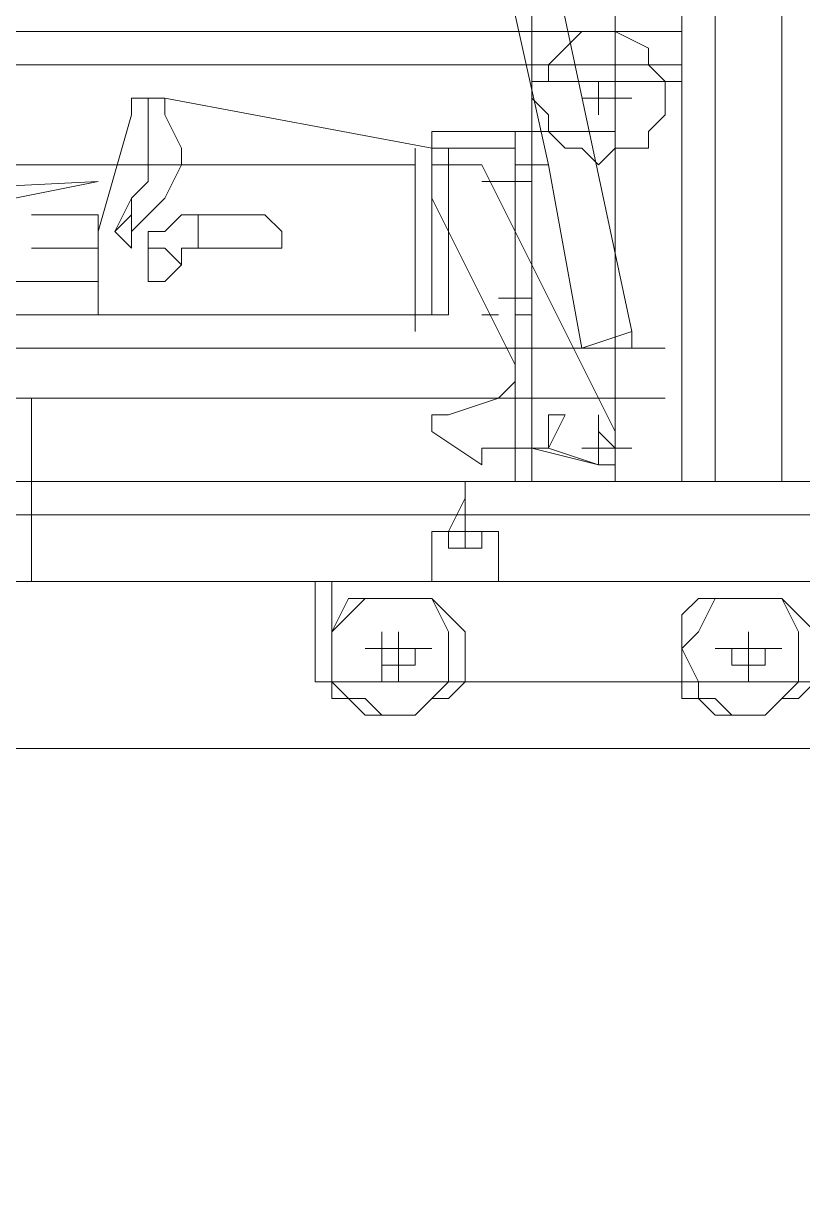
# Model space of a CAD drawing. Header units: millimetres. Extents: x -1.1 to 32, y -0.3 to 34.4.
# Drawn here: x 28.172 to 28.834, y 2.639 to 3.623 of the extents above; entities that cross this region are included whole.
import ezdxf

# ---------------------------------------------------------------- set-up
doc = ezdxf.new("R2010")
doc.units = ezdxf.units.MM
doc.layers.add('PDF_Geometría', color=7, linetype='Continuous')

msp = doc.modelspace()

# ---------------------------------------------------------------- linework, layer by layer
at = {"layer": 'PDF_Geometría', "color": 80, "lineweight": 18, "true_color": 0x49fd1f}
for points in [[(28.75974, 3.23347), (28.75974, 6.95656)], [(28.6748, 3.23347), (28.6748, 6.73006)], [(28.73143, 3.62984), (28.81637, 3.62984), (28.81637, 3.23347), (28.81637, 3.91297), (28.81637, 4.19609), (28.81637, 4.47922), (28.81637, 4.76234), (28.81637, 5.03131), (28.81637, 6.73006), (28.73143, 6.73006)], [(28.60402, 3.62984), (28.60402, 3.23347), (28.60402, 3.57322), (28.60402, 3.55906), (28.61818, 3.5449), (28.61818, 3.53075), (28.63234, 3.51659), (28.64649, 3.51659), (28.66065, 3.50244), (28.6748, 3.51659), (28.70312, 3.51659), (28.70312, 3.53075), (28.71727, 3.5449), (28.71727, 3.55906), (28.71727, 3.57322), (28.73143, 3.57322), (28.73143, 3.23347), (28.73143, 3.85634)], [(28.60402, 3.58737), (27.6414, 3.58737)], [(27.62724, 3.14853), (29.15612, 3.14853), (29.15612, 3.23347), (29.15612, 3.14853), (27.62724, 3.14853), (29.17027, 3.14853), (29.17027, 3.23347), (28.58987, 3.23347), (28.58987, 3.53075)], [(28.6748, 3.53075), (28.58987, 3.53075), (28.58987, 3.34672), (27.6414, 3.34672), (27.6414, 3.33256), (27.6414, 3.29009)], [(28.50493, 3.51659), (28.50493, 3.37503), (27.58477, 3.37503), (27.58477, 3.07775), (27.57062, 3.07775), (27.57062, 3.29009), (27.58477, 3.29009)], [(28.51909, 3.34672), (28.58987, 3.34672), (28.58987, 3.36087), (28.58987, 3.40334), (28.58987, 3.36087), (28.58987, 3.34672), (28.51909, 3.34672), (28.50493, 3.34672)], [(28.50493, 3.37503), (28.50493, 3.36087)], [(28.13687, 3.23347), (28.13687, 3.30425), (28.17933, 3.30425), (28.17933, 3.23347)], [(28.60402, 3.30425), (28.17933, 3.30425)], [(28.61818, 3.29009), (28.63234, 3.29009), (28.61818, 3.29009)], [(28.61818, 3.29009), (28.63234, 3.29009), (28.61818, 3.29009)], [(28.61818, 3.29009), (28.63234, 3.29009), (28.61818, 3.29009)], [(28.61818, 3.29009), (28.63234, 3.29009), (28.61818, 3.29009)], [(28.61818, 3.29009), (28.63234, 3.29009), (28.61818, 3.29009)], [(28.63234, 3.29009), (28.61818, 3.29009), (28.63234, 3.29009)], [(28.61818, 3.29009), (28.63234, 3.29009), (28.61818, 3.29009)], [(28.61818, 3.29009), (28.63234, 3.29009), (28.61818, 3.29009)], [(28.61818, 3.29009), (28.63234, 3.29009), (28.61818, 3.29009)], [(28.61818, 3.29009), (28.63234, 3.29009), (28.61818, 3.29009)], [(28.61818, 3.29009), (28.63234, 3.29009), (28.61818, 3.29009)], [(28.61818, 3.29009), (28.63234, 3.29009), (28.61818, 3.29009)], [(29.09949, 3.14853), (27.62724, 3.14853), (27.62724, 3.23347), (27.62724, 3.14853), (27.62724, 3.06359), (27.75465, 3.06359), (27.75465, 3.14853), (27.75465, 3.06359), (27.62724, 3.06359), (27.62724, 3.14853), (29.15612, 3.14853), (29.15612, 3.23347), (27.62724, 3.23347), (27.62724, 3.14853), (27.62724, 3.06359), (27.75465, 3.06359), (27.75465, 3.14853), (27.75465, 3.06359), (27.62724, 3.06359), (27.62724, 3.23347), (28.58987, 3.23347)], [(29.15612, 3.23347), (27.62724, 3.23347), (29.15612, 3.23347)], [(29.15612, 3.23347), (27.62724, 3.23347)], [(27.62724, 3.23347), (29.15612, 3.23347), (27.62724, 3.23347)], [(27.62724, 3.23347), (29.15612, 3.23347), (27.69802, 3.23347)], [(27.62724, 3.14853), (29.15612, 3.14853), (29.15612, 3.23347), (27.62724, 3.23347)], [(27.62724, 3.14853), (29.14196, 3.14853), (29.15612, 3.14853), (29.15612, 3.23347), (27.62724, 3.23347)], [(27.62724, 3.23347), (29.15612, 3.23347), (29.15612, 3.14853), (27.62724, 3.14853)], [(27.62724, 3.23347), (29.15612, 3.23347), (29.15612, 3.14853), (29.15612, 3.23347), (29.15612, 3.14853), (29.15612, 3.23347), (27.62724, 3.23347)], [(28.5474, 3.21931), (28.5474, 3.191), (28.51909, 3.191), (28.56155, 3.191), (28.56155, 3.17684), (28.5474, 3.17684)], [(28.5474, 3.21931), (28.53324, 3.191)], [(28.5474, 3.21931), (28.5474, 3.21931)], [(28.5474, 3.21931), (28.5474, 3.21931)], [(28.5474, 3.21931), (28.5474, 3.21931)], [(28.5474, 3.191), (28.5474, 3.21931), (28.5474, 3.191)], [(28.5474, 3.21931), (28.5474, 3.21931)], [(28.5474, 3.21931), (28.5474, 3.191)], [(28.5474, 3.21931), (28.5474, 3.191)], [(28.5474, 3.21931), (28.5474, 3.21931)], [(28.5474, 3.191), (28.5474, 3.21931), (28.5474, 3.191)], [(28.5474, 3.21931), (28.5474, 3.21931)], [(28.5474, 3.191), (28.5474, 3.21931), (28.5474, 3.191)], [(28.5474, 3.21931), (28.5474, 3.21931)], [(28.5474, 3.191), (28.5474, 3.21931), (28.5474, 3.191)], [(28.5474, 3.21931), (28.5474, 3.21931)], [(28.5474, 3.191), (28.5474, 3.21931), (28.5474, 3.191)], [(28.5474, 3.21931), (28.5474, 3.21931)], [(28.5474, 3.191), (28.5474, 3.21931), (28.5474, 3.191)], [(28.5474, 3.191), (28.5474, 3.21931), (28.5474, 3.191)], [(28.5474, 3.21931), (28.5474, 3.21931)], [(28.51909, 3.14853), (28.51909, 3.191)], [(28.51909, 3.14853), (28.51909, 3.191)], [(28.53324, 3.191), (28.51909, 3.191), (28.53324, 3.191), (28.5474, 3.191), (28.56155, 3.191), (28.53324, 3.191), (28.53324, 3.17684), (28.5474, 3.17684), (28.56155, 3.17684), (28.56155, 3.191), (28.57571, 3.191), (28.56155, 3.191)], [(28.51909, 3.14853), (28.51909, 3.191)], [(28.51909, 3.191), (28.57571, 3.191)], [(28.51909, 3.14853), (28.51909, 3.191)], [(28.53324, 3.191), (28.51909, 3.191), (28.53324, 3.191), (28.5474, 3.191), (28.56155, 3.191), (28.53324, 3.191), (28.53324, 3.17684), (28.5474, 3.17684), (28.56155, 3.17684), (28.56155, 3.191), (28.57571, 3.191), (28.56155, 3.191)], [(28.51909, 3.14853), (28.51909, 3.191)], [(28.53324, 3.191), (28.51909, 3.191), (28.53324, 3.191), (28.5474, 3.191), (28.56155, 3.191), (28.53324, 3.191), (28.53324, 3.17684), (28.5474, 3.17684), (28.56155, 3.17684), (28.56155, 3.191), (28.57571, 3.191), (28.56155, 3.191)], [(28.51909, 3.14853), (28.51909, 3.191)], [(28.53324, 3.191), (28.51909, 3.191), (28.53324, 3.191), (28.5474, 3.191), (28.56155, 3.191), (28.53324, 3.191), (28.53324, 3.17684), (28.5474, 3.17684), (28.56155, 3.17684), (28.56155, 3.191), (28.57571, 3.191), (28.56155, 3.191)], [(28.51909, 3.14853), (28.51909, 3.191)], [(28.53324, 3.191), (28.51909, 3.191), (28.53324, 3.191), (28.5474, 3.191), (28.56155, 3.191), (28.53324, 3.191), (28.53324, 3.17684), (28.5474, 3.17684), (28.56155, 3.17684), (28.56155, 3.191), (28.57571, 3.191), (28.56155, 3.191)], [(28.51909, 3.14853), (28.51909, 3.191)], [(28.53324, 3.191), (28.51909, 3.191), (28.53324, 3.191), (28.5474, 3.191), (28.56155, 3.191), (28.53324, 3.191), (28.53324, 3.17684), (28.5474, 3.17684), (28.56155, 3.17684), (28.56155, 3.191), (28.57571, 3.191), (28.56155, 3.191)], [(28.51909, 3.14853), (28.51909, 3.191)], [(28.53324, 3.191), (28.51909, 3.191), (28.53324, 3.191)], [(28.51909, 3.14853), (28.51909, 3.191)], [(28.53324, 3.191), (28.5474, 3.191), (28.56155, 3.191), (28.53324, 3.191), (28.51909, 3.191), (28.53324, 3.191), (28.53324, 3.17684), (28.5474, 3.17684), (28.56155, 3.17684), (28.56155, 3.191), (28.57571, 3.191), (28.56155, 3.191)], [(28.51909, 3.14853), (28.51909, 3.191)], [(28.53324, 3.191), (28.53324, 3.191)], [(28.5474, 3.191), (28.5474, 3.191)], [(28.5474, 3.191), (28.56155, 3.191)], [(28.56155, 3.191), (28.57571, 3.191), (28.56155, 3.191), (28.5474, 3.191)], [(28.56155, 3.191), (28.56155, 3.191)], [(28.56155, 3.191), (28.57571, 3.191), (28.56155, 3.191)], [(28.56155, 3.191), (28.56155, 3.191)], [(28.57571, 3.14853), (28.57571, 3.191)], [(28.57571, 3.14853), (28.57571, 3.191)], [(28.57571, 3.14853), (28.57571, 3.191)], [(28.57571, 3.14853), (28.57571, 3.191)], [(28.57571, 3.14853), (28.57571, 3.191)], [(28.57571, 3.14853), (28.57571, 3.191)], [(28.57571, 3.14853), (28.57571, 3.191)], [(28.57571, 3.14853), (28.57571, 3.191)], [(28.57571, 3.14853), (28.57571, 3.191)], [(28.57571, 3.14853), (28.57571, 3.191)], [(28.57571, 3.14853), (28.57571, 3.191)], [(27.62724, 3.14853), (29.15612, 3.14853), (27.62724, 3.14853)], [(29.15612, 3.14853), (27.62724, 3.14853), (29.15612, 3.14853), (27.62724, 3.14853)], [(27.62724, 3.14853), (29.15612, 3.14853)], [(29.14196, 3.06359), (28.41999, 3.06359), (28.41999, 3.14853), (28.41999, 3.06359), (29.02871, 3.06359)], [(28.41999, 3.14853), (28.41999, 3.06359), (28.41999, 3.14853), (28.41999, 3.06359), (28.73143, 3.06359), (28.73143, 3.04943), (28.74559, 3.04943), (28.75974, 3.03528), (28.78805, 3.03528), (28.80221, 3.03528), (28.81637, 3.04943), (28.83052, 3.06359), (29.14196, 3.06359)], [(29.14196, 3.06359), (28.41999, 3.06359), (28.41999, 3.14853), (28.41999, 3.06359), (29.14196, 3.06359), (28.83052, 3.06359), (28.81637, 3.04943), (28.80221, 3.03528), (28.78805, 3.03528), (28.75974, 3.03528), (28.74559, 3.04943), (28.73143, 3.04943), (28.73143, 3.06359), (28.41999, 3.06359), (28.41999, 3.14853), (28.41999, 3.06359), (29.14196, 3.06359)], [(29.14196, 3.06359), (28.41999, 3.06359), (28.41999, 3.14853), (28.41999, 3.06359), (28.41999, 3.14853), (28.41999, 3.06359), (28.73143, 3.06359), (28.73143, 3.04943), (28.74559, 3.04943), (28.75974, 3.03528), (28.78805, 3.03528), (28.80221, 3.03528), (28.81637, 3.04943), (28.83052, 3.06359), (29.02871, 3.06359)], [(28.43415, 3.14853), (28.43415, 3.06359), (28.4483, 3.04943), (28.46246, 3.04943), (28.47662, 3.03528), (28.49077, 3.03528), (28.50493, 3.03528), (28.51909, 3.04943), (28.53324, 3.04943), (28.5474, 3.06359), (28.74559, 3.06359), (28.74559, 3.04943), (28.75974, 3.04943), (28.7739, 3.03528), (28.78805, 3.03528), (28.80221, 3.03528), (28.81637, 3.04943), (28.83052, 3.04943), (28.84468, 3.06359)], [(29.14196, 3.06359), (28.41999, 3.06359), (29.14196, 3.06359)], [(28.43415, 3.06359), (28.43415, 3.06359)]]:
    msp.add_lwpolyline(points, dxfattribs=at)
at = {"layer": 'PDF_Geometría', "color": 253, "lineweight": 18, "true_color": 0xacacac}
for points in [[(28.50493, 4.2244), (28.68896, 3.36087), (28.64649, 3.34672), (28.61818, 3.50244), (28.56155, 3.75725)], [(28.61818, 3.50244), (28.58987, 3.50244), (28.58987, 3.37503), (28.58987, 3.34672), (28.64649, 3.34672), (28.6748, 3.34672), (28.68896, 3.34672), (28.68896, 3.36087)], [(28.57571, 3.48828), (28.56155, 3.48828)], [(28.60402, 3.48828), (28.60402, 3.48828)], [(28.57571, 3.37503), (28.56155, 3.37503)], [(28.60402, 3.37503), (28.58987, 3.37503)]]:
    msp.add_lwpolyline(points, dxfattribs=at)
at = {"layer": 'PDF_Geometría', "lineweight": 18}
for points in [[(27.8679, 3.61569), (27.85374, 3.61569), (27.6414, 3.61569), (27.74049, 3.61569), (28.73143, 3.61569)], [(28.63234, 3.58737), (27.68387, 3.58737), (27.6414, 3.58737)], [(28.73143, 3.58737), (28.71727, 3.58737), (28.70312, 3.58737), (28.68896, 3.58737), (28.66065, 3.58737), (28.64649, 3.58737), (28.63234, 3.58737), (28.60402, 3.58737)], [(28.68896, 3.58737), (28.6748, 3.58737), (28.66065, 3.58737)], [(28.66065, 3.5449), (28.66065, 3.57322)], [(28.68896, 3.55906), (28.64649, 3.55906)], [(28.23596, 3.37503), (28.51909, 3.37503), (28.53324, 3.37503), (28.53324, 3.38918), (28.53324, 3.51659), (28.51909, 3.51659)], [(28.23596, 3.40334), (28.19349, 3.40334), (28.15102, 3.40334), (28.05193, 3.4175), (28.05193, 3.43165), (28.08024, 3.44581), (28.0944, 3.45997), (28.12271, 3.47412), (28.16518, 3.47412), (28.23596, 3.48828), (27.95283, 3.47412), (27.95283, 3.45997), (27.93868, 3.45997)], [(28.60402, 3.48828), (28.57571, 3.48828)], [(28.26427, 3.43165), (28.25012, 3.44581), (28.26427, 3.47412)], [(28.17933, 3.45997), (28.23596, 3.45997), (28.23596, 3.43165), (28.17933, 3.43165)], [(28.3209, 3.45997), (28.3209, 3.43165)], [(28.51909, 3.38918), (28.51909, 3.37503)], [(28.60402, 3.38918), (28.57571, 3.38918)], [(28.71727, 3.34672), (28.60402, 3.34672)], [(28.60402, 3.30425), (28.71727, 3.30425)], [(28.61818, 3.29009), (28.61818, 3.29009)], [(28.61818, 3.29009), (28.61818, 3.29009)], [(28.61818, 3.29009), (28.61818, 3.29009)], [(28.61818, 3.29009), (28.61818, 3.29009)], [(28.61818, 3.27593), (28.61818, 3.29009), (28.63234, 3.29009)], [(28.61818, 3.29009), (28.61818, 3.29009)], [(28.61818, 3.27593), (28.61818, 3.29009), (28.63234, 3.29009)], [(28.61818, 3.29009), (28.61818, 3.29009)], [(28.61818, 3.27593), (28.61818, 3.29009), (28.63234, 3.29009)], [(28.61818, 3.29009), (28.61818, 3.29009)], [(28.61818, 3.27593), (28.61818, 3.29009), (28.63234, 3.29009)], [(28.61818, 3.29009), (28.61818, 3.29009)], [(28.61818, 3.27593), (28.61818, 3.29009)], [(28.63234, 3.29009), (28.61818, 3.29009)], [(28.61818, 3.27593), (28.61818, 3.29009), (28.63234, 3.29009)], [(28.61818, 3.29009), (28.61818, 3.29009)], [(28.61818, 3.27593), (28.61818, 3.29009), (28.63234, 3.29009)], [(28.61818, 3.29009), (28.61818, 3.29009)], [(28.61818, 3.29009), (28.63234, 3.29009)], [(28.61818, 3.27593), (28.61818, 3.29009)], [(28.66065, 3.29009), (28.66065, 3.26178), (28.64649, 3.26178)], [(28.66065, 3.29009), (28.66065, 3.26178), (28.64649, 3.26178)], [(28.66065, 3.29009), (28.66065, 3.26178), (28.64649, 3.26178)], [(28.66065, 3.29009), (28.66065, 3.26178), (28.64649, 3.26178)], [(28.66065, 3.29009), (28.66065, 3.26178), (28.64649, 3.26178)], [(28.66065, 3.29009), (28.66065, 3.26178), (28.64649, 3.26178)], [(28.66065, 3.29009), (28.66065, 3.26178), (28.64649, 3.26178)], [(28.66065, 3.29009), (28.66065, 3.26178), (28.64649, 3.26178)], [(28.66065, 3.24762), (28.66065, 3.29009)], [(28.66065, 3.24762), (28.66065, 3.29009)], [(28.66065, 3.24762), (28.66065, 3.29009)], [(28.66065, 3.24762), (28.66065, 3.29009)], [(28.66065, 3.24762), (28.66065, 3.29009)], [(28.66065, 3.24762), (28.66065, 3.29009)], [(28.68896, 3.26178), (28.64649, 3.26178)], [(28.68896, 3.26178), (28.64649, 3.26178)], [(28.68896, 3.26178), (28.64649, 3.26178)], [(28.68896, 3.26178), (28.64649, 3.26178)], [(28.66065, 3.24762), (28.66065, 3.26178), (28.68896, 3.26178)], [(28.66065, 3.24762), (28.66065, 3.26178), (28.68896, 3.26178)], [(28.66065, 3.24762), (28.66065, 3.26178), (28.68896, 3.26178)], [(28.66065, 3.24762), (28.66065, 3.26178), (28.68896, 3.26178)], [(28.66065, 3.24762), (28.66065, 3.26178), (28.68896, 3.26178)], [(28.66065, 3.24762), (28.66065, 3.26178), (28.68896, 3.26178)], [(28.66065, 3.24762), (28.66065, 3.26178), (28.68896, 3.26178)], [(28.66065, 3.24762), (28.66065, 3.26178), (28.68896, 3.26178)], [(28.66065, 3.24762), (28.66065, 3.26178), (28.68896, 3.26178)], [(28.66065, 3.24762), (28.66065, 3.26178), (28.68896, 3.26178)], [(28.13687, 3.14853), (28.13687, 3.23347), (29.14196, 3.23347), (28.13687, 3.23347), (27.62724, 3.23347), (28.13687, 3.23347), (29.14196, 3.23347), (28.13687, 3.23347), (27.62724, 3.23347), (28.13687, 3.23347), (29.14196, 3.23347), (28.13687, 3.23347), (27.62724, 3.23347), (28.13687, 3.23347), (29.14196, 3.23347), (28.6748, 3.23347)], [(28.13687, 3.23347), (27.62724, 3.23347), (27.6414, 3.23347), (28.66065, 3.23347)], [(27.6414, 3.23347), (28.12271, 3.23347), (29.14196, 3.23347), (29.15612, 3.23347)], [(28.17933, 3.14853), (28.17933, 3.23347)], [(28.5474, 3.23347), (28.5474, 3.17684)], [(28.5474, 3.23347), (28.5474, 3.17684)], [(28.5474, 3.23347), (28.5474, 3.17684)], [(28.5474, 3.23347), (28.5474, 3.17684)], [(28.5474, 3.23347), (28.5474, 3.17684)], [(28.5474, 3.23347), (28.5474, 3.17684)], [(28.5474, 3.23347), (28.5474, 3.17684)], [(28.5474, 3.23347), (28.5474, 3.17684)], [(28.5474, 3.23347), (28.5474, 3.17684)], [(28.66065, 3.20515), (27.6414, 3.20515)], [(28.66065, 3.20515), (27.6414, 3.20515)], [(28.66065, 3.20515), (27.6414, 3.20515)], [(28.66065, 3.20515), (27.6414, 3.20515)], [(28.66065, 3.20515), (27.6414, 3.20515)], [(28.66065, 3.20515), (27.6414, 3.20515)], [(28.66065, 3.20515), (27.6414, 3.20515)], [(27.6414, 3.20515), (28.64649, 3.20515), (29.15612, 3.20515)], [(29.14196, 3.20515), (28.13687, 3.20515)], [(29.14196, 3.20515), (28.6748, 3.20515)], [(29.14196, 3.20515), (28.6748, 3.20515)], [(29.14196, 3.20515), (28.6748, 3.20515)], [(29.14196, 3.20515), (28.6748, 3.20515)], [(29.14196, 3.20515), (28.6748, 3.20515)], [(29.14196, 3.20515), (28.6748, 3.20515)], [(29.14196, 3.20515), (28.6748, 3.20515)], [(29.14196, 3.20515), (28.6748, 3.20515)], [(29.14196, 3.20515), (28.6748, 3.20515)], [(28.47662, 3.10606), (28.47662, 3.0919), (28.46246, 3.0919)], [(28.47662, 3.06359), (28.47662, 3.10606)], [(28.47662, 3.06359), (28.47662, 3.10606)], [(28.47662, 3.06359), (28.47662, 3.10606)], [(28.47662, 3.06359), (28.47662, 3.10606)], [(28.47662, 3.06359), (28.47662, 3.10606)], [(28.47662, 3.06359), (28.47662, 3.10606)], [(28.47662, 3.06359), (28.47662, 3.10606)], [(28.47662, 3.06359), (28.47662, 3.10606)], [(28.49077, 3.06359), (28.49077, 3.10606)], [(28.78805, 3.10606), (28.78805, 3.0919), (28.75974, 3.0919)], [(28.81637, 3.0919), (28.78805, 3.0919), (28.78805, 3.06359), (28.78805, 3.10606), (28.78805, 3.0919), (28.7739, 3.0919)], [(28.78805, 3.06359), (28.78805, 3.10606)], [(28.78805, 3.06359), (28.78805, 3.10606)], [(28.78805, 3.06359), (28.78805, 3.10606)], [(28.78805, 3.06359), (28.78805, 3.10606)], [(28.78805, 3.06359), (28.78805, 3.10606)], [(28.50493, 3.0919), (28.46246, 3.0919)], [(28.50493, 3.0919), (28.46246, 3.0919)], [(28.50493, 3.0919), (28.46246, 3.0919)], [(28.50493, 3.0919), (28.46246, 3.0919)], [(28.50493, 3.0919), (28.46246, 3.0919)], [(28.50493, 3.0919), (28.46246, 3.0919)], [(28.47662, 3.06359), (28.47662, 3.0919), (28.50493, 3.0919)], [(28.51909, 3.0919), (28.47662, 3.0919)], [(28.80221, 3.0919), (28.75974, 3.0919)], [(28.80221, 3.0919), (28.75974, 3.0919)], [(28.80221, 3.0919), (28.75974, 3.0919)], [(28.80221, 3.0919), (28.75974, 3.0919)], [(28.80221, 3.0919), (28.75974, 3.0919)], [(28.80221, 3.0919), (28.75974, 3.0919)], [(28.80221, 3.0919), (28.75974, 3.0919)], [(28.80221, 3.0919), (28.75974, 3.0919)], [(28.80221, 3.0919), (28.75974, 3.0919)], [(28.80221, 3.0919), (28.75974, 3.0919)], [(28.78805, 3.06359), (28.78805, 3.0919), (28.80221, 3.0919)], [(28.78805, 3.06359), (28.78805, 3.0919), (28.80221, 3.0919)], [(28.78805, 3.06359), (28.78805, 3.0919), (28.80221, 3.0919)]]:
    msp.add_lwpolyline(points, dxfattribs=at)
at = {"layer": 'PDF_Geometría', "color": 80, "lineweight": 18, "true_color": 0x49fd1f}
for points in [[(28.70312, 3.60153), (28.70312, 3.58737), (28.71727, 3.57322), (28.60402, 3.57322), (28.61818, 3.57322), (28.61818, 3.58737), (28.63234, 3.60153), (28.64649, 3.61569), (28.66065, 3.61569), (28.6748, 3.61569)], [(28.66065, 3.55906), (28.66065, 3.57322), (28.6748, 3.57322), (28.6748, 3.55906)], [(28.51909, 3.51659), (28.58987, 3.51659), (28.58987, 3.47412), (28.58987, 3.51659), (28.58987, 3.53075), (28.51909, 3.53075)], [(28.66065, 3.26178), (28.66065, 3.27593), (28.6748, 3.26178)], [(28.66065, 3.26178), (28.66065, 3.27593), (28.6748, 3.26178)], [(28.66065, 3.26178), (28.66065, 3.27593), (28.6748, 3.26178)], [(28.66065, 3.26178), (28.66065, 3.27593), (28.6748, 3.26178)], [(28.66065, 3.26178), (28.66065, 3.27593), (28.6748, 3.26178)], [(28.66065, 3.26178), (28.66065, 3.27593), (28.6748, 3.26178)], [(28.66065, 3.26178), (28.66065, 3.27593), (28.6748, 3.26178)], [(28.66065, 3.26178), (28.66065, 3.27593), (28.6748, 3.26178)], [(28.66065, 3.26178), (28.66065, 3.27593), (28.6748, 3.26178)], [(28.66065, 3.26178), (28.66065, 3.27593), (28.6748, 3.26178)], [(28.66065, 3.26178), (28.66065, 3.27593), (28.6748, 3.26178)], [(28.66065, 3.26178), (28.66065, 3.27593), (28.6748, 3.26178)], [(28.5474, 3.21931), (28.5474, 3.191), (28.56155, 3.191), (28.53324, 3.191), (28.51909, 3.191), (28.53324, 3.191), (28.5474, 3.191)], [(28.5474, 3.21931), (28.5474, 3.191), (28.53324, 3.191), (28.51909, 3.191), (28.53324, 3.191), (28.53324, 3.17684), (28.5474, 3.17684), (28.56155, 3.17684), (28.56155, 3.191), (28.57571, 3.191), (28.56155, 3.191), (28.5474, 3.191)], [(28.5474, 3.21931), (28.5474, 3.191), (28.51909, 3.191), (28.5474, 3.191), (28.5474, 3.17684), (28.56155, 3.17684), (28.56155, 3.191), (28.57571, 3.191), (28.56155, 3.191), (28.5474, 3.191)], [(28.5474, 3.21931), (28.5474, 3.191), (28.56155, 3.191), (28.53324, 3.191), (28.5474, 3.191)], [(28.41999, 3.06359), (29.14196, 3.06359), (29.14196, 3.14853), (29.14196, 3.191), (29.14196, 3.14853), (29.14196, 3.06359)], [(28.51909, 3.191), (28.51909, 3.14853)], [(28.53324, 3.191), (28.53324, 3.17684), (28.5474, 3.17684), (28.56155, 3.17684), (28.56155, 3.191), (28.57571, 3.191), (28.56155, 3.191)], [(28.57571, 3.191), (28.57571, 3.14853)], [(28.5474, 3.17684), (28.53324, 3.17684)], [(28.47662, 3.13437), (28.51909, 3.13437), (28.53324, 3.10606), (28.53324, 3.0919), (28.53324, 3.06359), (28.51909, 3.04943), (28.50493, 3.03528), (28.47662, 3.03528), (28.46246, 3.03528), (28.4483, 3.04943), (28.43415, 3.04943), (28.43415, 3.06359), (28.43415, 3.0919), (28.43415, 3.10606), (28.4483, 3.13437)], [(28.51909, 3.13437), (28.53324, 3.10606), (28.53324, 3.0919), (28.53324, 3.06359), (28.51909, 3.04943), (28.50493, 3.03528), (28.47662, 3.03528), (28.46246, 3.03528), (28.4483, 3.04943), (28.43415, 3.04943), (28.43415, 3.06359), (28.43415, 3.0919), (28.43415, 3.10606), (28.4483, 3.13437), (28.47662, 3.13437)], [(28.47662, 3.13437), (28.51909, 3.13437), (28.53324, 3.10606), (28.53324, 3.0919), (28.53324, 3.06359), (28.51909, 3.04943), (28.50493, 3.03528), (28.47662, 3.03528), (28.46246, 3.03528), (28.4483, 3.04943), (28.43415, 3.04943), (28.43415, 3.06359), (28.43415, 3.0919), (28.43415, 3.10606), (28.4483, 3.13437)], [(28.47662, 3.13437), (28.51909, 3.13437), (28.53324, 3.10606), (28.53324, 3.0919), (28.53324, 3.06359), (28.51909, 3.04943), (28.50493, 3.03528), (28.47662, 3.03528), (28.46246, 3.03528), (28.4483, 3.04943), (28.43415, 3.04943), (28.43415, 3.06359), (28.43415, 3.0919), (28.43415, 3.10606), (28.4483, 3.13437)], [(28.51909, 3.13437), (28.53324, 3.10606), (28.53324, 3.0919), (28.53324, 3.06359), (28.51909, 3.04943), (28.50493, 3.03528), (28.47662, 3.03528), (28.46246, 3.03528), (28.4483, 3.04943), (28.43415, 3.04943), (28.43415, 3.06359), (28.43415, 3.0919), (28.43415, 3.10606), (28.4483, 3.13437), (28.47662, 3.13437)], [(28.47662, 3.13437), (28.51909, 3.13437), (28.53324, 3.10606), (28.53324, 3.0919), (28.53324, 3.06359), (28.51909, 3.04943), (28.50493, 3.03528), (28.47662, 3.03528), (28.46246, 3.03528), (28.4483, 3.04943), (28.43415, 3.04943), (28.43415, 3.06359), (28.43415, 3.0919), (28.43415, 3.10606), (28.4483, 3.13437)], [(28.47662, 3.13437), (28.51909, 3.13437), (28.53324, 3.10606), (28.53324, 3.0919), (28.53324, 3.06359), (28.51909, 3.04943), (28.50493, 3.03528), (28.47662, 3.03528), (28.46246, 3.03528), (28.4483, 3.04943), (28.43415, 3.04943), (28.43415, 3.06359), (28.43415, 3.0919), (28.43415, 3.10606), (28.4483, 3.13437)], [(28.51909, 3.13437), (28.53324, 3.10606), (28.53324, 3.0919), (28.53324, 3.06359), (28.51909, 3.04943), (28.50493, 3.03528), (28.47662, 3.03528), (28.46246, 3.03528), (28.4483, 3.04943), (28.43415, 3.04943), (28.43415, 3.06359), (28.43415, 3.0919), (28.43415, 3.10606), (28.4483, 3.13437), (28.47662, 3.13437)], [(28.51909, 3.13437), (28.53324, 3.10606), (28.53324, 3.0919), (28.53324, 3.06359), (28.51909, 3.04943), (28.50493, 3.03528), (28.47662, 3.03528), (28.46246, 3.03528), (28.4483, 3.04943), (28.43415, 3.04943), (28.43415, 3.06359), (28.43415, 3.0919), (28.43415, 3.10606), (28.4483, 3.13437), (28.47662, 3.13437)], [(28.47662, 3.13437), (28.51909, 3.13437), (28.53324, 3.10606), (28.53324, 3.0919), (28.53324, 3.06359), (28.51909, 3.04943), (28.50493, 3.03528), (28.47662, 3.03528), (28.46246, 3.03528), (28.4483, 3.04943), (28.43415, 3.04943), (28.43415, 3.06359), (28.43415, 3.0919), (28.43415, 3.10606), (28.4483, 3.13437)], [(28.47662, 3.13437), (28.51909, 3.13437), (28.53324, 3.10606), (28.53324, 3.0919), (28.53324, 3.06359), (28.51909, 3.04943), (28.50493, 3.03528), (28.47662, 3.03528), (28.46246, 3.03528), (28.4483, 3.04943), (28.43415, 3.04943), (28.43415, 3.06359), (28.43415, 3.0919), (28.43415, 3.10606), (28.4483, 3.13437)], [(28.47662, 3.13437), (28.51909, 3.13437), (28.53324, 3.10606), (28.53324, 3.0919), (28.53324, 3.06359), (28.51909, 3.04943), (28.50493, 3.03528), (28.47662, 3.03528), (28.46246, 3.03528), (28.4483, 3.04943), (28.43415, 3.04943), (28.43415, 3.06359), (28.43415, 3.0919), (28.43415, 3.10606), (28.4483, 3.13437)], [(28.47662, 3.13437), (28.51909, 3.13437), (28.53324, 3.10606), (28.53324, 3.0919), (28.53324, 3.06359), (28.51909, 3.04943), (28.50493, 3.03528), (28.47662, 3.03528), (28.46246, 3.03528), (28.4483, 3.04943), (28.43415, 3.04943), (28.43415, 3.06359), (28.43415, 3.0919), (28.43415, 3.10606), (28.4483, 3.13437)], [(28.49077, 3.13437), (28.51909, 3.13437), (28.5474, 3.10606), (28.5474, 3.0919), (28.5474, 3.06359), (28.43415, 3.06359), (28.43415, 3.0919), (28.43415, 3.10606), (28.46246, 3.13437)], [(28.74559, 3.13437), (28.78805, 3.13437), (28.81637, 3.13437), (28.83052, 3.10606), (28.83052, 3.0919), (28.83052, 3.06359), (28.73143, 3.06359), (28.73143, 3.0919), (28.73143, 3.10606), (28.73143, 3.12022)], [(28.74559, 3.13437), (28.78805, 3.13437), (28.81637, 3.13437), (28.83052, 3.10606), (28.83052, 3.0919), (28.83052, 3.06359), (28.81637, 3.04943), (28.80221, 3.03528), (28.78805, 3.03528), (28.75974, 3.03528), (28.74559, 3.04943), (28.73143, 3.04943), (28.73143, 3.06359), (28.73143, 3.0919), (28.73143, 3.10606), (28.73143, 3.12022)], [(28.78805, 3.13437), (28.81637, 3.13437), (28.83052, 3.10606), (28.83052, 3.0919), (28.83052, 3.06359), (28.81637, 3.04943), (28.80221, 3.03528), (28.78805, 3.03528), (28.75974, 3.03528), (28.74559, 3.04943), (28.73143, 3.04943), (28.73143, 3.06359), (28.73143, 3.0919), (28.73143, 3.10606), (28.73143, 3.12022), (28.74559, 3.13437)], [(28.78805, 3.13437), (28.81637, 3.13437), (28.83052, 3.10606), (28.83052, 3.0919), (28.83052, 3.06359), (28.73143, 3.06359), (28.73143, 3.0919), (28.73143, 3.10606), (28.73143, 3.12022), (28.74559, 3.13437)], [(28.74559, 3.13437), (28.78805, 3.13437), (28.81637, 3.13437), (28.83052, 3.10606), (28.83052, 3.0919), (28.83052, 3.06359), (28.81637, 3.04943), (28.80221, 3.03528), (28.78805, 3.03528), (28.75974, 3.03528), (28.74559, 3.04943), (28.73143, 3.04943), (28.73143, 3.06359), (28.73143, 3.0919), (28.73143, 3.10606), (28.73143, 3.12022)], [(28.78805, 3.13437), (28.81637, 3.13437), (28.83052, 3.10606), (28.83052, 3.0919), (28.83052, 3.06359), (28.81637, 3.04943), (28.80221, 3.03528), (28.78805, 3.03528), (28.75974, 3.03528), (28.74559, 3.04943), (28.73143, 3.04943), (28.73143, 3.06359), (28.73143, 3.0919), (28.73143, 3.10606), (28.73143, 3.12022), (28.74559, 3.13437)], [(28.78805, 3.13437), (28.81637, 3.13437), (28.83052, 3.10606), (28.83052, 3.0919), (28.83052, 3.06359), (28.73143, 3.06359), (28.73143, 3.0919), (28.73143, 3.10606), (28.73143, 3.12022), (28.74559, 3.13437)], [(28.74559, 3.13437), (28.78805, 3.13437), (28.81637, 3.13437), (28.83052, 3.10606), (28.83052, 3.0919), (28.83052, 3.06359), (28.81637, 3.04943), (28.80221, 3.03528), (28.78805, 3.03528), (28.75974, 3.03528), (28.74559, 3.04943), (28.73143, 3.04943), (28.73143, 3.06359), (28.73143, 3.0919), (28.73143, 3.10606), (28.73143, 3.12022)], [(28.74559, 3.13437), (28.78805, 3.13437), (28.81637, 3.13437), (28.83052, 3.10606), (28.83052, 3.0919), (28.83052, 3.06359), (28.81637, 3.04943), (28.80221, 3.03528), (28.78805, 3.03528), (28.75974, 3.03528), (28.74559, 3.04943), (28.73143, 3.04943), (28.73143, 3.06359), (28.73143, 3.0919), (28.73143, 3.10606), (28.73143, 3.12022)], [(28.78805, 3.13437), (28.81637, 3.13437), (28.83052, 3.10606), (28.83052, 3.0919), (28.83052, 3.06359), (28.81637, 3.04943), (28.80221, 3.03528), (28.78805, 3.03528), (28.75974, 3.03528), (28.74559, 3.04943), (28.73143, 3.04943), (28.73143, 3.06359), (28.73143, 3.0919), (28.73143, 3.10606), (28.73143, 3.12022), (28.74559, 3.13437)], [(28.78805, 3.13437), (28.81637, 3.13437), (28.83052, 3.10606), (28.83052, 3.0919), (28.83052, 3.06359), (28.81637, 3.04943), (28.80221, 3.03528), (28.78805, 3.03528), (28.75974, 3.03528), (28.74559, 3.04943), (28.73143, 3.04943), (28.73143, 3.06359), (28.73143, 3.0919), (28.73143, 3.10606), (28.73143, 3.12022), (28.74559, 3.13437)], [(28.81637, 3.13437), (28.83052, 3.10606), (28.83052, 3.0919), (28.83052, 3.06359), (28.81637, 3.04943), (28.80221, 3.03528), (28.78805, 3.03528), (28.75974, 3.03528), (28.74559, 3.04943), (28.73143, 3.04943), (28.73143, 3.06359), (28.73143, 3.0919), (28.73143, 3.10606), (28.73143, 3.12022), (28.74559, 3.13437), (28.78805, 3.13437)], [(28.78805, 3.13437), (28.81637, 3.13437), (28.83052, 3.10606), (28.83052, 3.0919), (28.83052, 3.06359), (28.81637, 3.04943), (28.80221, 3.03528), (28.78805, 3.03528), (28.75974, 3.03528), (28.74559, 3.04943), (28.73143, 3.04943), (28.73143, 3.06359), (28.73143, 3.0919), (28.73143, 3.10606), (28.73143, 3.12022), (28.74559, 3.13437)], [(28.81637, 3.13437), (28.84468, 3.10606), (28.84468, 3.0919), (28.84468, 3.06359), (28.74559, 3.06359), (28.73143, 3.0919), (28.74559, 3.10606), (28.75974, 3.13437), (28.78805, 3.13437)], [(28.47662, 3.0919), (28.49077, 3.0919), (28.49077, 3.07775), (28.47662, 3.07775)], [(28.47662, 3.0919), (28.49077, 3.0919), (28.49077, 3.07775), (28.47662, 3.07775)], [(28.47662, 3.0919), (28.49077, 3.0919), (28.49077, 3.07775), (28.47662, 3.07775)], [(28.47662, 3.0919), (28.49077, 3.0919), (28.49077, 3.07775), (28.47662, 3.07775)], [(28.47662, 3.0919), (28.49077, 3.0919), (28.49077, 3.07775), (28.47662, 3.07775)], [(28.47662, 3.0919), (28.49077, 3.0919), (28.49077, 3.07775), (28.47662, 3.07775)], [(28.47662, 3.0919), (28.49077, 3.0919), (28.49077, 3.07775), (28.47662, 3.07775)], [(28.47662, 3.0919), (28.49077, 3.0919), (28.49077, 3.07775), (28.47662, 3.07775)], [(28.47662, 3.0919), (28.49077, 3.0919), (28.49077, 3.07775), (28.47662, 3.07775)], [(28.47662, 3.0919), (28.49077, 3.0919), (28.49077, 3.07775), (28.47662, 3.07775)], [(28.47662, 3.0919), (28.49077, 3.0919), (28.49077, 3.07775), (28.47662, 3.07775)], [(28.47662, 3.0919), (28.49077, 3.0919), (28.49077, 3.07775), (28.47662, 3.07775)], [(28.47662, 3.0919), (28.49077, 3.0919), (28.49077, 3.07775), (28.47662, 3.07775)], [(28.49077, 3.0919), (28.50493, 3.0919), (28.50493, 3.07775), (28.49077, 3.07775)], [(28.7739, 3.0919), (28.78805, 3.0919), (28.78805, 3.07775), (28.7739, 3.07775)], [(28.7739, 3.0919), (28.78805, 3.0919), (28.78805, 3.07775), (28.7739, 3.07775)], [(28.7739, 3.0919), (28.78805, 3.0919), (28.78805, 3.07775), (28.7739, 3.07775)], [(28.7739, 3.0919), (28.78805, 3.0919), (28.78805, 3.07775), (28.7739, 3.07775)], [(28.7739, 3.0919), (28.78805, 3.0919), (28.78805, 3.07775), (28.7739, 3.07775)], [(28.7739, 3.0919), (28.78805, 3.0919), (28.78805, 3.07775), (28.7739, 3.07775)], [(28.7739, 3.0919), (28.78805, 3.0919), (28.78805, 3.07775), (28.7739, 3.07775)], [(28.7739, 3.0919), (28.78805, 3.0919), (28.78805, 3.07775), (28.7739, 3.07775)], [(28.7739, 3.0919), (28.78805, 3.0919), (28.78805, 3.07775), (28.7739, 3.07775)], [(28.7739, 3.0919), (28.78805, 3.0919), (28.78805, 3.07775), (28.7739, 3.07775)], [(28.7739, 3.0919), (28.78805, 3.0919), (28.78805, 3.07775), (28.7739, 3.07775)], [(28.7739, 3.0919), (28.78805, 3.0919), (28.78805, 3.07775), (28.7739, 3.07775)], [(28.7739, 3.0919), (28.78805, 3.0919), (28.78805, 3.07775), (28.7739, 3.07775)], [(28.78805, 3.0919), (28.80221, 3.0919), (28.80221, 3.07775), (28.78805, 3.07775)]]:
    msp.add_lwpolyline(points, close=True, dxfattribs=at)
at = {"layer": 'PDF_Geometría', "lineweight": 18}
for points in [[(28.29259, 3.55906), (28.29259, 3.5449), (28.30674, 3.51659), (28.30674, 3.50244), (28.29259, 3.47412), (28.27843, 3.45997), (28.26427, 3.44581), (28.26427, 3.43165), (28.26427, 3.47412), (28.27843, 3.48828), (28.27843, 3.50244), (28.27843, 3.51659), (28.27843, 3.5449), (28.27843, 3.55906), (28.29259, 3.55906), (28.51909, 3.51659), (28.51909, 3.38918), (28.51909, 3.37503), (28.23596, 3.37503), (28.23596, 3.44581), (28.26427, 3.5449), (28.26427, 3.55906), (28.27843, 3.55906)], [(28.26427, 3.45997), (28.26427, 3.44581), (28.26427, 3.43165), (28.25012, 3.44581)], [(28.27843, 3.4175), (28.27843, 3.43165), (28.29259, 3.43165), (28.30674, 3.4175), (28.29259, 3.40334), (28.27843, 3.40334), (28.27843, 3.4175), (28.27843, 3.43165), (28.27843, 3.44581), (28.29259, 3.44581), (28.30674, 3.45997), (28.3209, 3.45997), (28.37752, 3.45997), (28.39168, 3.44581), (28.39168, 3.43165), (28.37752, 3.43165), (28.3209, 3.43165), (28.30674, 3.43165), (28.30674, 3.4175), (28.29259, 3.40334), (28.27843, 3.40334)], [(28.63234, 3.29009), (28.61818, 3.29009), (28.61818, 3.27593), (28.61818, 3.29009)], [(28.63234, 3.29009), (28.61818, 3.29009), (28.61818, 3.27593), (28.61818, 3.29009)], [(28.68896, 3.26178), (28.66065, 3.26178), (28.66065, 3.24762), (28.66065, 3.29009), (28.66065, 3.26178), (28.64649, 3.26178)], [(28.66065, 3.29009), (28.66065, 3.24762), (28.66065, 3.29009), (28.66065, 3.26178), (28.64649, 3.26178), (28.66065, 3.26178), (28.66065, 3.29009), (28.66065, 3.26178), (28.64649, 3.26178), (28.66065, 3.26178)], [(28.64649, 3.26178), (28.68896, 3.26178), (28.66065, 3.26178), (28.66065, 3.24762), (28.66065, 3.26178), (28.68896, 3.26178)], [(28.64649, 3.26178), (28.68896, 3.26178)], [(28.13687, 3.23347), (29.14196, 3.23347), (28.13687, 3.23347), (27.62724, 3.23347)], [(28.13687, 3.23347), (29.14196, 3.23347), (28.13687, 3.23347), (27.62724, 3.23347)], [(28.5474, 3.17684), (28.5474, 3.23347)], [(28.5474, 3.17684), (28.5474, 3.23347)], [(27.62724, 3.20515), (27.6414, 3.20515), (28.66065, 3.20515), (27.6414, 3.20515)], [(27.62724, 3.20515), (27.6414, 3.20515), (28.66065, 3.20515), (27.6414, 3.20515)], [(28.6748, 3.20515), (29.14196, 3.20515)], [(28.47662, 3.10606), (28.47662, 3.06359), (28.47662, 3.0919), (28.50493, 3.0919), (28.46246, 3.0919), (28.47662, 3.0919)], [(28.47662, 3.10606), (28.47662, 3.06359)], [(28.75974, 3.0919), (28.78805, 3.0919), (28.78805, 3.10606), (28.78805, 3.0919)], [(28.78805, 3.10606), (28.78805, 3.06359)], [(28.78805, 3.10606), (28.78805, 3.06359)], [(28.46246, 3.0919), (28.50493, 3.0919)], [(28.46246, 3.0919), (28.50493, 3.0919)]]:
    msp.add_lwpolyline(points, close=True, dxfattribs=at)
at = {"layer": 'PDF_Geometría', "color": 2, "lineweight": 18, "true_color": 0xfffd1d}
msp.add_lwpolyline([(28.50493, 3.50244), (28.08024, 3.50244), (28.08024, 3.37503)], dxfattribs=at)
at = {"layer": 'PDF_Geometría', "color": 1, "lineweight": 18, "true_color": 0xff0300}
for points in [[(28.60402, 3.26178), (28.66065, 3.24762), (28.6748, 3.24762), (28.6748, 3.26178), (28.6748, 3.27593), (28.56155, 3.50244), (28.51909, 3.50244), (28.51909, 3.47412), (28.58987, 3.33256), (28.58987, 3.3184), (28.57571, 3.30425), (28.53324, 3.29009), (28.51909, 3.29009), (28.51909, 3.27593), (28.56155, 3.24762), (28.56155, 3.26178)], [(28.56155, 3.50244), (28.51909, 3.50244), (28.51909, 3.47412), (28.58987, 3.33256), (28.58987, 3.3184), (28.57571, 3.30425), (28.58987, 3.3184), (28.58987, 3.33256), (28.51909, 3.47412), (28.51909, 3.50244), (28.56155, 3.50244), (28.6748, 3.27593)], [(28.61818, 3.29009), (28.61818, 3.27593), (28.61818, 3.26178), (28.63234, 3.29009)], [(28.61818, 3.27593), (28.61818, 3.29009), (28.63234, 3.29009), (28.61818, 3.26178)], [(28.61818, 3.26178), (28.61818, 3.27593), (28.61818, 3.29009), (28.63234, 3.29009)], [(28.61818, 3.29009), (28.61818, 3.27593), (28.61818, 3.26178), (28.63234, 3.29009)], [(28.61818, 3.29009), (28.61818, 3.27593), (28.61818, 3.26178), (28.63234, 3.29009)], [(28.61818, 3.29009), (28.61818, 3.27593), (28.61818, 3.26178), (28.63234, 3.29009)], [(28.63234, 3.29009), (28.61818, 3.26178), (28.61818, 3.27593), (28.61818, 3.29009)], [(28.61818, 3.26178), (28.61818, 3.27593), (28.61818, 3.29009), (28.63234, 3.29009)], [(28.61818, 3.29009), (28.61818, 3.27593), (28.61818, 3.26178), (28.63234, 3.29009)], [(28.61818, 3.27593), (28.61818, 3.29009), (28.63234, 3.29009), (28.61818, 3.26178)], [(28.61818, 3.29009), (28.61818, 3.27593), (28.61818, 3.26178), (28.63234, 3.29009)], [(28.56155, 3.24762), (28.51909, 3.27593)], [(28.56155, 3.26178), (28.60402, 3.26178), (28.66065, 3.24762), (28.6748, 3.24762), (28.6748, 3.26178), (28.6748, 3.27593), (28.6748, 3.26178), (28.6748, 3.24762), (28.66065, 3.24762), (28.60402, 3.26178)]]:
    msp.add_lwpolyline(points, close=True, dxfattribs=at)
for points in [[(28.57571, 3.30425), (28.58987, 3.3184), (28.58987, 3.33256), (28.51909, 3.47412), (28.51909, 3.50244), (28.56155, 3.50244), (28.6748, 3.27593)], [(28.6748, 3.27593), (28.56155, 3.50244), (28.51909, 3.50244), (28.51909, 3.47412), (28.58987, 3.33256), (28.58987, 3.3184), (28.57571, 3.30425)], [(28.58987, 3.33256), (28.51909, 3.47412), (28.51909, 3.50244), (28.56155, 3.50244)], [(28.56155, 3.26178), (28.60402, 3.26178), (28.66065, 3.24762), (28.6748, 3.24762), (28.6748, 3.26178), (28.6748, 3.27593), (28.6748, 3.26178), (28.6748, 3.24762), (28.66065, 3.24762), (28.60402, 3.26178), (28.56155, 3.26178), (28.56155, 3.24762), (28.51909, 3.27593), (28.51909, 3.29009), (28.53324, 3.29009), (28.57571, 3.30425), (28.53324, 3.29009), (28.51909, 3.29009), (28.51909, 3.27593), (28.56155, 3.24762), (28.56155, 3.26178), (28.60402, 3.26178), (28.56155, 3.26178), (28.60402, 3.26178), (28.66065, 3.24762), (28.6748, 3.24762), (28.6748, 3.26178), (28.6748, 3.27593), (28.56155, 3.50244), (28.6748, 3.27593), (28.6748, 3.26178), (28.6748, 3.24762), (28.66065, 3.24762), (28.6748, 3.24762), (28.6748, 3.26178), (28.6748, 3.27593), (28.6748, 3.26178), (28.6748, 3.24762), (28.66065, 3.24762), (28.61818, 3.26178), (28.63234, 3.29009), (28.61818, 3.29009), (28.61818, 3.27593), (28.61818, 3.26178), (28.60402, 3.26178), (28.66065, 3.24762), (28.60402, 3.26178), (28.56155, 3.26178), (28.56155, 3.24762), (28.51909, 3.27593), (28.51909, 3.29009), (28.53324, 3.29009), (28.57571, 3.30425), (28.58987, 3.3184), (28.58987, 3.33256), (28.51909, 3.47412), (28.51909, 3.50244), (28.56155, 3.50244), (28.6748, 3.27593), (28.56155, 3.50244), (28.51909, 3.50244), (28.51909, 3.47412), (28.58987, 3.33256), (28.58987, 3.3184), (28.57571, 3.30425), (28.58987, 3.3184), (28.58987, 3.33256), (28.51909, 3.47412), (28.51909, 3.50244), (28.56155, 3.50244), (28.6748, 3.27593)], [(28.57571, 3.30425), (28.58987, 3.3184), (28.58987, 3.33256), (28.51909, 3.47412), (28.51909, 3.50244), (28.56155, 3.50244), (28.6748, 3.27593)], [(28.56155, 3.50244), (28.51909, 3.50244), (28.51909, 3.47412), (28.58987, 3.33256)], [(28.6748, 3.27593), (28.56155, 3.50244)], [(28.57571, 3.30425), (28.58987, 3.3184), (28.58987, 3.33256)], [(28.57571, 3.30425), (28.58987, 3.3184), (28.58987, 3.33256)], [(28.57571, 3.30425), (28.58987, 3.3184), (28.58987, 3.33256)], [(28.66065, 3.24762), (28.60402, 3.26178), (28.56155, 3.26178), (28.56155, 3.24762), (28.51909, 3.27593), (28.51909, 3.29009), (28.53324, 3.29009), (28.57571, 3.30425)], [(28.60402, 3.26178), (28.56155, 3.26178), (28.56155, 3.24762), (28.51909, 3.27593), (28.51909, 3.29009), (28.53324, 3.29009), (28.57571, 3.30425)], [(28.56155, 3.26178), (28.56155, 3.24762), (28.51909, 3.27593), (28.51909, 3.29009), (28.53324, 3.29009), (28.57571, 3.30425)], [(28.56155, 3.26178), (28.56155, 3.24762), (28.51909, 3.27593), (28.51909, 3.29009), (28.53324, 3.29009), (28.57571, 3.30425)], [(28.60402, 3.26178), (28.56155, 3.26178), (28.56155, 3.24762), (28.51909, 3.27593), (28.51909, 3.29009), (28.53324, 3.29009), (28.57571, 3.30425)], [(28.57571, 3.30425), (28.53324, 3.29009)], [(28.57571, 3.30425), (28.53324, 3.29009)], [(28.57571, 3.30425), (28.53324, 3.29009)], [(28.51909, 3.27593), (28.56155, 3.24762)], [(28.6748, 3.27593), (28.6748, 3.26178), (28.6748, 3.24762), (28.66065, 3.24762), (28.60402, 3.26178)], [(28.6748, 3.27593), (28.6748, 3.26178), (28.6748, 3.24762), (28.66065, 3.24762)], [(28.6748, 3.27593), (28.6748, 3.26178), (28.6748, 3.24762), (28.66065, 3.24762)], [(28.66065, 3.24762), (28.60402, 3.26178)]]:
    msp.add_lwpolyline(points, dxfattribs=at)
at = {"layer": 'PDF_Geometría', "color": 12, "lineweight": 9, "true_color": 0xcc0000}
msp.add_lwpolyline([(29.09949, 3.00697), (14.8866, 3.00697), (14.87244, 2.6389)], dxfattribs=at)

doc.saveas('drawing.dxf')
